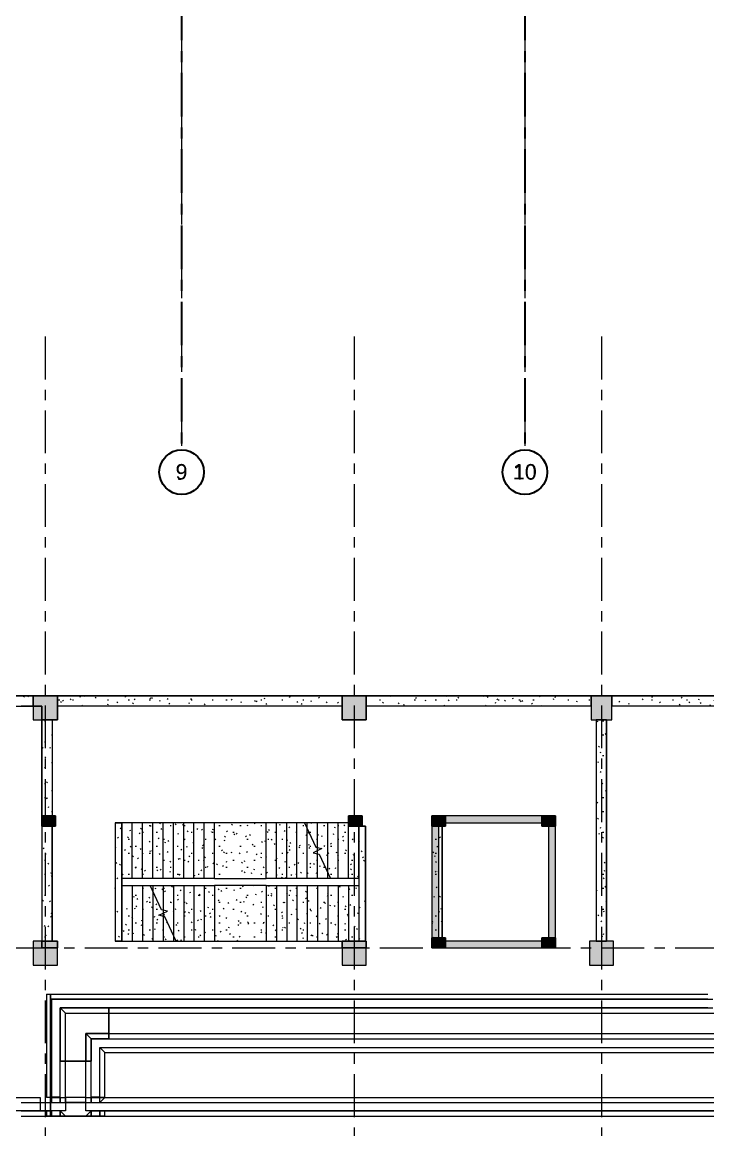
# Model space of a CAD drawing. Header units: millimetres. Extents: x -4000 to 187956, y -58990 to 162485.
# Drawn here: x 63355 to 83328, y -36307 to -4021 of the extents above; entities that cross this region are included whole.
import ezdxf

# ---------------------------------------------------------------- set-up
doc = ezdxf.new("R2010")
doc.units = ezdxf.units.MM
for name, pattern in [('Grid Line', [2222.5, 1270, -317.5, 317.5, -317.5]), ('Grid Line 12_5mm', [2150, 1250, -300, 300, -300]), ('Overhead 1_5mm', [250, 150, -100])]:
    doc.linetypes.add(name, pattern=pattern)
for name, color, linetype, lineweight in [('A-WALL', 113, 'Continuous', 13), ('A-WALL-PATT', 111, 'Continuous', 13), ('S-BEAM', 12, 'Continuous', 9), ('S-COLS', 52, 'Continuous', 9), ('S-GRID', 1, 'Continuous', 30), ('S-GRID-IDEN', 1, 'Continuous', 30), ('S-STRS', 31, 'Continuous', 9), ('S-STRS-MBND', 31, 'Continuous', 9)]:
    doc.layers.add(name, color=color, linetype=linetype, lineweight=lineweight)
doc.styles.add('Arial', font='arial.ttf', dxfattribs={"height": 450})
doc.styles.add('Trebuchet MS_1', font='trebuc.ttf', dxfattribs={"height": 450})
pattern_1 = [(0, (0, 0), (812.8, 203.2), [33.528, -576.072, 33.528, -576.072, -3251.2]), (0, (0, 0), (812.8, 203.2), [-1219.2, 33.528, -1185.672, 33.528, -576.072, -1422.4]), (0, (0, 0), (812.8, 203.2), [-3048, 33.528, -372.872, 33.528, -982.472]), (120, (304.8, 101.6), (-582.37636, 602.30545), [33.528, -576.072, 33.528, -576.072, -3251.2]), (120, (304.8, 101.6), (-582.37636, 602.30545), [-1219.2, 33.528, -1185.672, 33.528, -576.072, -1422.4]), (120, (304.8, 101.6), (-582.37636, 602.30545), [-3048, 33.528, -372.872, 33.528, -982.472]), (240, (406.4, 508), (-230.42364, -805.50545), [33.528, -576.072, 33.528, -576.072, -3251.2]), (240, (406.4, 508), (-230.42364, -805.50545), [-1219.2, 33.528, -1185.672, 33.528, -576.072, -1422.4]), (240, (406.4, 508), (-230.42364, -805.50545), [-3048, 33.528, -372.872, 33.528, -982.472])]

# ---------------------------------------------------------------- blocks, each defined once
blk = doc.blocks.new('CMF2_NHAPHUTRO_S_rvt-1-FFS - TANG 1')
at = {"layer": 'A-WALL-PATT', "transparency": 33554534}
for points in [[(75490, -30806), (75490, -27156), (75290, -27156), (75290, -30806), (75384, -30806)], [(78690, -27356), (78890, -27356), (78890, -27156), (75490, -27156), (75490, -27356)], [(78890, -30806), (78890, -27356), (78690, -27356), (78690, -30806)], [(75384, -31006), (78890, -31006), (78890, -30806), (75290, -30806), (75290, -31006)]]:
    blk.add_hatch(color=7, dxfattribs=at).paths.add_polyline_path(points)
at = {"layer": 'S-BEAM'}
h = blk.add_hatch(dxfattribs=at)
h.set_pattern_fill('FP_2', color=256, style=0, pattern_type=2)
h.set_pattern_definition(pattern_1)
h.paths.add_polyline_path([(62775, -23956), (63680, -23956), (63680, -23656), (57230, -23656), (57230, -23956), (62175, -23956)])
h = blk.add_hatch(dxfattribs=at)
h.set_pattern_fill('FP_2', color=256, style=0, pattern_type=2)
h.set_pattern_definition(pattern_1)
h.paths.add_polyline_path([(72680, -23956), (72680, -23656), (64380, -23656), (64380, -23956), (66314, -23956)])
h = blk.add_hatch(dxfattribs=at)
h.set_pattern_fill('FP_2', color=256, style=0, pattern_type=2)
h.set_pattern_definition(pattern_1)
h.paths.add_polyline_path([(73380, -23956), (79930, -23956), (79930, -23656), (73380, -23656)])
h = blk.add_hatch(dxfattribs=at)
h.set_pattern_fill('FP_2', color=256, style=0, pattern_type=2)
h.set_pattern_definition(pattern_1)
h.paths.add_polyline_path([(87130, -23956), (87130, -23656), (80530, -23656), (80530, -23956), (84454, -23956)])
h = blk.add_hatch(dxfattribs=at)
h.set_pattern_fill('FP_1', color=256, style=0, pattern_type=2)
h.set_pattern_definition(pattern_1)
h.paths.add_polyline_path([(64230, -27156), (64230, -24356), (63930, -24356), (63930, -27156)])
h = blk.add_hatch(dxfattribs=at)
h.set_pattern_fill('FP_1', color=256, style=0, pattern_type=2)
h.set_pattern_definition(pattern_1)
h.paths.add_polyline_path([(80380, -30806), (80380, -24356), (80080, -24356), (80080, -30806)])
h = blk.add_hatch(dxfattribs=at)
h.set_pattern_fill('FP_1', color=256, style=0, pattern_type=2)
h.set_pattern_definition(pattern_1)
h.paths.add_polyline_path([(66260, -30806), (66260, -27356), (66060, -27356), (66060, -30806)])
h = blk.add_hatch(dxfattribs=at)
h.set_pattern_fill('FP_1', color=256, style=0, pattern_type=2)
h.set_pattern_definition(pattern_1)
h.paths.add_polyline_path([(64230, -30806), (64230, -27456), (63930, -27456), (63930, -30806)])
h = blk.add_hatch(dxfattribs=at)
h.set_pattern_fill('FP_1', color=256, style=0, pattern_type=2)
h.set_pattern_definition(pattern_1)
h.paths.add_polyline_path([(64230, -30806), (64230, -27456), (63930, -27456), (63930, -30806)])
h = blk.add_hatch(dxfattribs=at)
h.set_pattern_fill('FP_1', color=256, style=0, pattern_type=2)
h.set_pattern_definition(pattern_1)
h.paths.add_polyline_path([(73360, -30806), (73360, -27458), (73160, -27458), (73160, -30806)])
h = blk.add_hatch(dxfattribs=at)
h.set_pattern_fill('FP_2', color=256, style=0, pattern_type=2)
h.set_pattern_definition(pattern_1)
h.paths.add_polyline_path([(75290, -30706), (75590, -30706), (75590, -27456), (75290, -27456)])
at = {"layer": 'S-COLS', "lineweight": 5, "transparency": 33554534}
for points in [[(64380, -24356), (64380, -23656), (63680, -23656), (63680, -24356)], [(73380, -24356), (73380, -23656), (72680, -23656), (72680, -24356)], [(80530, -24356), (80530, -23656), (79930, -23656), (79930, -24356)], [(64330, -27456), (64330, -27156), (63930, -27156), (63930, -27456)], [(73260, -27456), (73260, -27156), (72860, -27156), (72860, -27456)], [(75290, -27456), (75690, -27456), (75690, -27156), (75290, -27156), (75290, -27281)], [(78890, -27456), (78890, -27156), (78490, -27156), (78490, -27456)], [(64380, -31506), (64380, -30806), (63680, -30806), (63680, -31506)], [(73380, -31506), (73380, -30806), (72680, -30806), (72680, -31506)], [(75290, -31006), (75690, -31006), (75690, -30706), (75290, -30706)], [(78890, -31006), (78890, -30706), (78490, -30706), (78490, -31006)], [(80580, -31506), (80580, -30806), (79880, -30806), (79880, -31506)]]:
    blk.add_hatch(color=256, dxfattribs=at).paths.add_polyline_path(points)
at = {"layer": 'S-STRS'}
h = blk.add_hatch(dxfattribs=at)
h.set_pattern_fill('FP_4', color=256, style=0, pattern_type=2)
h.set_pattern_definition(pattern_1)
h.paths.add_polyline_path([(66260, -28981), (66560, -28981), (66560, -27356), (66260, -27356)])
h = blk.add_hatch(dxfattribs=at)
h.set_pattern_fill('FP_4', color=256, style=0, pattern_type=2)
h.set_pattern_definition(pattern_1)
h.paths.add_polyline_path([(66860, -28981), (66860, -27356), (66560, -27356), (66560, -28981)])
h = blk.add_hatch(dxfattribs=at)
h.set_pattern_fill('FP_5', color=256, style=0, pattern_type=2)
h.set_pattern_definition(pattern_1)
h.paths.add_polyline_path([(67160, -28981), (67160, -27356), (66860, -27356), (66860, -28981)])
h = blk.add_hatch(dxfattribs=at)
h.set_pattern_fill('FP_4', color=256, style=0, pattern_type=2)
h.set_pattern_definition(pattern_1)
h.paths.add_polyline_path([(67460, -28981), (67460, -27356), (67160, -27356), (67160, -28981)])
h = blk.add_hatch(dxfattribs=at)
h.set_pattern_fill('FP_1', color=256, style=0, pattern_type=2)
h.set_pattern_definition(pattern_1)
h.paths.add_polyline_path([(67760, -28981), (67760, -27356), (67460, -27356), (67460, -28981)])
h = blk.add_hatch(dxfattribs=at)
h.set_pattern_fill('FP_1', color=256, style=0, pattern_type=2)
h.set_pattern_definition(pattern_1)
h.paths.add_polyline_path([(68060, -28981), (68060, -27356), (67760, -27356), (67760, -28981)])
h = blk.add_hatch(dxfattribs=at)
h.set_pattern_fill('FP_2', color=256, style=0, pattern_type=2)
h.set_pattern_definition(pattern_1)
h.paths.add_polyline_path([(68360, -28981), (68360, -27356), (68060, -27356), (68060, -28981)])
h = blk.add_hatch(dxfattribs=at)
h.set_pattern_fill('FP_1', color=256, style=0, pattern_type=2)
h.set_pattern_definition(pattern_1)
h.paths.add_polyline_path([(68660, -28981), (68660, -27356), (68360, -27356), (68360, -28981)])
h = blk.add_hatch(dxfattribs=at)
h.set_pattern_fill('FP_1', color=256, style=0, pattern_type=2)
h.set_pattern_definition(pattern_1)
h.paths.add_polyline_path([(68960, -28981), (68960, -27356), (68660, -27356), (68660, -28981)])
h = blk.add_hatch(dxfattribs=at)
h.set_pattern_fill('FP_1', color=256, style=0, pattern_type=2)
h.set_pattern_definition(pattern_1)
h.paths.add_polyline_path([(70460, -28981), (70460, -27356), (68960, -27356), (68960, -28981)])
h = blk.add_hatch(dxfattribs=at)
h.set_pattern_fill('FP_1', color=256, style=0, pattern_type=2)
h.set_pattern_definition(pattern_1)
h.paths.add_polyline_path([(70760, -28981), (70760, -27356), (70460, -27356), (70460, -28981)])
h = blk.add_hatch(dxfattribs=at)
h.set_pattern_fill('FP_1', color=256, style=0, pattern_type=2)
h.set_pattern_definition(pattern_1)
h.paths.add_polyline_path([(71060, -28981), (71060, -27356), (70760, -27356), (70760, -28981), (70849, -28981)])
h = blk.add_hatch(dxfattribs=at)
h.set_pattern_fill('FP_1', color=256, style=0, pattern_type=2)
h.set_pattern_definition(pattern_1)
h.paths.add_polyline_path([(71360, -28981), (71360, -27356), (71060, -27356), (71060, -28981)])
h = blk.add_hatch(dxfattribs=at)
h.set_pattern_fill('FP_1', color=256, style=0, pattern_type=2)
h.set_pattern_definition(pattern_1)
h.paths.add_polyline_path([(71660, -28981), (71660, -27356), (71360, -27356), (71360, -28981)])
h = blk.add_hatch(dxfattribs=at)
h.set_pattern_fill('FP_1', color=256, style=0, pattern_type=2)
h.set_pattern_definition(pattern_1)
h.paths.add_polyline_path([(71960, -28981), (71960, -27356), (71660, -27356), (71660, -28981)])
h = blk.add_hatch(dxfattribs=at)
h.set_pattern_fill('FP_1', color=256, style=0, pattern_type=2)
h.set_pattern_definition(pattern_1)
h.paths.add_polyline_path([(71960, -28259), (71960, -28168), (71833, -28228)])
h.paths.add_polyline_path([(71960, -28078), (71960, -27356), (71660, -27356), (71660, -27525), (71913, -28067)])
h = blk.add_hatch(dxfattribs=at)
h.set_pattern_fill('FP_1', color=256, style=0, pattern_type=2)
h.set_pattern_definition(pattern_1)
h.paths.add_polyline_path([(72260, -28981), (72260, -27356), (71960, -27356), (71960, -28981)])
h = blk.add_hatch(dxfattribs=at)
h.set_pattern_fill('FP_1', color=256, style=0, pattern_type=2)
h.set_pattern_definition(pattern_1)
h.paths.add_polyline_path([(72260, -28812), (72260, -27356), (71960, -27356), (71960, -28078), (72088, -28109), (71960, -28168), (71960, -28259), (72008, -28270)])
h = blk.add_hatch(dxfattribs=at)
h.set_pattern_fill('FP_1', color=256, style=0, pattern_type=2)
h.set_pattern_definition(pattern_1)
h.paths.add_polyline_path([(72560, -28981), (72560, -27356), (72260, -27356), (72260, -28981)])
h = blk.add_hatch(dxfattribs=at)
h.set_pattern_fill('FP_1', color=256, style=0, pattern_type=2)
h.set_pattern_definition(pattern_1)
h.paths.add_polyline_path([(72560, -28981), (72560, -27356), (72260, -27356), (72260, -28812), (72339, -28981)])
h = blk.add_hatch(dxfattribs=at)
h.set_pattern_fill('FP_1', color=256, style=0, pattern_type=2)
h.set_pattern_definition(pattern_1)
h.paths.add_polyline_path([(72860, -28981), (72860, -27356), (72560, -27356), (72560, -28981)])
h = blk.add_hatch(dxfattribs=at)
h.set_pattern_fill('FP_1', color=256, style=0, pattern_type=2)
h.set_pattern_definition(pattern_1)
h.paths.add_polyline_path([(72860, -28981), (72860, -27356), (72560, -27356), (72560, -28981)])
h = blk.add_hatch(dxfattribs=at)
h.set_pattern_fill('FP_1', color=256, style=0, pattern_type=2)
h.set_pattern_definition(pattern_1)
h.paths.add_polyline_path([(73160, -28981), (73160, -27356), (72860, -27356), (72860, -28981)])
h = blk.add_hatch(dxfattribs=at)
h.set_pattern_fill('FP_1', color=256, style=0, pattern_type=2)
h.set_pattern_definition(pattern_1)
h.paths.add_polyline_path([(73160, -28981), (73160, -27356), (72860, -27356), (72860, -28981)])
h = blk.add_hatch(dxfattribs=at)
h.set_pattern_fill('FP_1', color=256, style=0, pattern_type=2)
h.set_pattern_definition(pattern_1)
h.paths.add_polyline_path([(66314, -30806), (66560, -30806), (66560, -29181), (66260, -29181), (66260, -30806)])
h = blk.add_hatch(dxfattribs=at)
h.set_pattern_fill('FP_1', color=256, style=0, pattern_type=2)
h.set_pattern_definition(pattern_1)
h.paths.add_polyline_path([(66314, -30806), (66560, -30806), (66560, -29181), (66260, -29181), (66260, -30806)])
h = blk.add_hatch(dxfattribs=at)
h.set_pattern_fill('FP_1', color=256, style=0, pattern_type=2)
h.set_pattern_definition(pattern_1)
h.paths.add_polyline_path([(66560, -30806), (66860, -30806), (66860, -29181), (66560, -29181)])
h = blk.add_hatch(dxfattribs=at)
h.set_pattern_fill('FP_1', color=256, style=0, pattern_type=2)
h.set_pattern_definition(pattern_1)
h.paths.add_polyline_path([(66560, -30806), (66860, -30806), (66860, -29181), (66560, -29181)])
h = blk.add_hatch(dxfattribs=at)
h.set_pattern_fill('FP_2', color=256, style=0, pattern_type=2)
h.set_pattern_definition(pattern_1)
h.paths.add_polyline_path([(67160, -30806), (67160, -29181), (66860, -29181), (66860, -30806)])
h = blk.add_hatch(dxfattribs=at)
h.set_pattern_fill('FP_2', color=256, style=0, pattern_type=2)
h.set_pattern_definition(pattern_1)
h.paths.add_polyline_path([(67160, -30806), (67160, -29350), (67081, -29181), (66860, -29181), (66860, -30806)])
h = blk.add_hatch(dxfattribs=at)
h.set_pattern_fill('FP_1', color=256, style=0, pattern_type=2)
h.set_pattern_definition(pattern_1)
h.paths.add_polyline_path([(67160, -30806), (67460, -30806), (67460, -29181), (67160, -29181)])
h = blk.add_hatch(dxfattribs=at)
h.set_pattern_fill('FP_1', color=256, style=0, pattern_type=2)
h.set_pattern_definition(pattern_1)
h.paths.add_polyline_path([(67160, -30806), (67460, -30806), (67460, -30084), (67333, -30053), (67460, -29994), (67460, -29903), (67413, -29892), (67160, -29350)])
h = blk.add_hatch(dxfattribs=at)
h.set_pattern_fill('FP_1', color=256, style=0, pattern_type=2)
h.set_pattern_definition(pattern_1)
h.paths.add_polyline_path([(67460, -30806), (67760, -30806), (67760, -29181), (67460, -29181)])
h = blk.add_hatch(dxfattribs=at)
h.set_pattern_fill('FP_4', color=256, style=0, pattern_type=2)
h.set_pattern_definition(pattern_1)
h.paths.add_polyline_path([(67760, -30806), (68060, -30806), (68060, -29181), (67760, -29181)])
h = blk.add_hatch(dxfattribs=at)
h.set_pattern_fill('FP_5', color=256, style=0, pattern_type=2)
h.set_pattern_definition(pattern_1)
h.paths.add_polyline_path([(68360, -30806), (68360, -29181), (68060, -29181), (68060, -30806)])
h = blk.add_hatch(dxfattribs=at)
h.set_pattern_fill('FP_4', color=256, style=0, pattern_type=2)
h.set_pattern_definition(pattern_1)
h.paths.add_polyline_path([(68360, -30806), (68660, -30806), (68660, -29181), (68360, -29181)])
h = blk.add_hatch(dxfattribs=at)
h.set_pattern_fill('FP_4', color=256, style=0, pattern_type=2)
h.set_pattern_definition(pattern_1)
h.paths.add_polyline_path([(68660, -30806), (68960, -30806), (68960, -29181), (68660, -29181)])
h = blk.add_hatch(dxfattribs=at)
h.set_pattern_fill('FP_1', color=256, style=0, pattern_type=2)
h.set_pattern_definition(pattern_1)
h.paths.add_polyline_path([(70460, -30806), (70460, -29181), (68960, -29181), (68960, -30806)])
h = blk.add_hatch(dxfattribs=at)
h.set_pattern_fill('FP_1', color=256, style=0, pattern_type=2)
h.set_pattern_definition(pattern_1)
h.paths.add_polyline_path([(70460, -30806), (70760, -30806), (70760, -29181), (70460, -29181)])
h = blk.add_hatch(dxfattribs=at)
h.set_pattern_fill('FP_2', color=256, style=0, pattern_type=2)
h.set_pattern_definition(pattern_1)
h.paths.add_polyline_path([(70849, -30806), (71060, -30806), (71060, -29181), (70760, -29181), (70760, -30806)])
h = blk.add_hatch(dxfattribs=at)
h.set_pattern_fill('FP_1', color=256, style=0, pattern_type=2)
h.set_pattern_definition(pattern_1)
h.paths.add_polyline_path([(71360, -30806), (71360, -29181), (71060, -29181), (71060, -30806)])
h = blk.add_hatch(dxfattribs=at)
h.set_pattern_fill('FP_1', color=256, style=0, pattern_type=2)
h.set_pattern_definition(pattern_1)
h.paths.add_polyline_path([(71360, -30806), (71660, -30806), (71660, -29181), (71360, -29181)])
h = blk.add_hatch(dxfattribs=at)
h.set_pattern_fill('FP_1', color=256, style=0, pattern_type=2)
h.set_pattern_definition(pattern_1)
h.paths.add_polyline_path([(71660, -30806), (71960, -30806), (71960, -29181), (71660, -29181)])
h = blk.add_hatch(dxfattribs=at)
h.set_pattern_fill('FP_4', color=256, style=0, pattern_type=2)
h.set_pattern_definition(pattern_1)
h.paths.add_polyline_path([(71960, -30806), (72260, -30806), (72260, -29181), (71960, -29181)])
h = blk.add_hatch(dxfattribs=at)
h.set_pattern_fill('FP_5', color=256, style=0, pattern_type=2)
h.set_pattern_definition(pattern_1)
h.paths.add_polyline_path([(72560, -30806), (72560, -29181), (72260, -29181), (72260, -30806)])
h = blk.add_hatch(dxfattribs=at)
h.set_pattern_fill('FP_4', color=256, style=0, pattern_type=2)
h.set_pattern_definition(pattern_1)
h.paths.add_polyline_path([(72560, -30806), (72860, -30806), (72860, -29181), (72560, -29181)])
h = blk.add_hatch(dxfattribs=at)
h.set_pattern_fill('FP_4', color=256, style=0, pattern_type=2)
h.set_pattern_definition(pattern_1)
h.paths.add_polyline_path([(72860, -30806), (73160, -30806), (73160, -29181), (72860, -29181)])
h = blk.add_hatch(dxfattribs=at)
h.set_pattern_fill('FP_1', color=256, style=0, pattern_type=2)
h.set_pattern_definition(pattern_1)
h.paths.add_polyline_path([(67460, -30806), (67760, -30806), (67760, -30637), (67508, -30096), (67460, -30084)])
h.paths.add_polyline_path([(67460, -29994), (67588, -29934), (67460, -29903)])
at = {"layer": 'A-WALL', "color": 50, "lineweight": 15}
for p, q in [((75290, -27156), (75290, -30806)), ((75490, -27156), (75290, -27156)), ((78890, -27156), (75490, -27156)), ((75490, -30806), (75490, -27356)), ((75490, -27356), (78690, -27356)), ((78690, -27356), (78690, -30806)), ((78890, -27356), (78890, -27156)), ((78890, -30806), (78890, -27356)), ((75290, -30806), (75290, -31006)), ((78690, -30806), (75490, -30806)), ((78890, -31006), (78890, -30806)), ((75290, -31006), (78890, -31006))]:
    blk.add_line(p, q, dxfattribs=at)
at = {"layer": 'S-BEAM', "color": 250}
for p, q in [((63680, -23656), (57230, -23656)), ((63680, -23956), (63680, -23656)), ((64380, -23956), (64380, -23656)), ((64380, -23656), (72680, -23656)), ((72680, -23956), (72680, -23656)), ((73380, -23956), (73380, -23656)), ((73380, -23656), (79930, -23656)), ((79930, -23656), (79930, -23956)), ((80530, -23956), (80530, -23656)), ((80530, -23656), (87130, -23656)), ((62775, -23956), (63680, -23956)), ((72680, -23956), (64380, -23956)), ((79930, -23956), (73380, -23956)), ((87130, -23956), (80530, -23956)), ((64230, -24356), (63930, -24356)), ((63930, -27156), (63930, -24356)), ((64230, -24356), (64230, -27156)), ((80380, -24356), (80080, -24356)), ((80080, -24356), (80080, -30806)), ((80380, -30806), (80380, -24356)), ((64230, -27156), (63930, -27156)), ((66060, -27356), (66260, -27356)), ((66060, -27356), (66060, -30806)), ((66260, -29181), (66260, -27356)), ((64230, -27456), (63930, -27456)), ((63930, -27456), (63930, -30806)), ((64230, -30806), (64230, -27456)), ((73360, -27458), (73160, -27458)), ((73360, -30806), (73360, -27458)), ((75490, -27456), (75290, -27456)), ((75290, -27456), (75290, -30706)), ((75590, -27456), (75490, -27456)), ((75590, -30706), (75590, -27456)), ((73160, -28981), (73160, -30806)), ((63930, -30806), (64230, -30806)), ((66260, -30806), (66060, -30806)), ((73160, -30806), (73360, -30806)), ((75290, -30706), (75490, -30706)), ((75490, -30706), (75590, -30706)), ((80080, -30806), (80380, -30806)), ((64064, -32352), (83328, -32352)), ((64064, -32352), (64064, -35357)), ((64214, -32502), (83478, -32502)), ((64214, -35507), (64214, -32502)), ((64464, -32752), (83478, -32752)), ((65877, -32752), (64464, -32752)), ((64464, -35507), (64464, -32752)), ((64464, -32752), (64464, -34302)), ((65877, -32752), (65877, -33652)), ((65877, -32902), (124028, -32902)), ((65877, -33502), (124028, -33502)), ((65364, -33652), (124278, -33652)), ((65877, -33652), (65364, -33652)), ((65364, -35507), (65364, -33652)), ((65364, -33652), (65364, -34302)), ((65614, -33902), (124278, -33902)), ((65614, -35507), (65614, -33902)), ((65764, -34052), (124278, -34052)), ((65764, -35357), (65764, -34052)), ((65364, -34302), (64464, -34302)), ((64614, -35357), (64614, -34302)), ((65214, -35362), (65214, -34302)), ((62775, -35362), (63880, -35362)), ((63880, -35362), (63880, -35757)), ((63880, -35507), (64180, -35507)), ((64064, -35357), (64214, -35357)), ((64069, -35362), (64064, -35357)), ((64180, -35362), (64069, -35362)), ((64180, -35362), (64214, -35362)), ((64180, -35757), (64180, -35362)), ((64214, -35507), (64464, -35507)), ((64464, -35362), (64614, -35362)), ((64614, -35357), (65214, -35357)), ((64614, -35357), (64614, -35507)), ((64614, -35507), (65214, -35507)), ((64614, -35507), (64614, -35757)), ((65214, -35507), (65214, -35357)), ((65214, -35362), (65364, -35362)), ((65214, -35757), (65214, -35507)), ((65364, -35507), (65614, -35507)), ((65614, -35357), (65764, -35357)), ((65614, -35362), (131428, -35362)), ((65764, -35357), (65759, -35362)), ((63880, -35757), (62775, -35757)), ((64064, -35757), (63880, -35757)), ((64214, -35757), (64064, -35757)), ((64064, -35757), (64064, -35907)), ((64464, -35757), (64214, -35757)), ((64214, -35907), (64214, -35757)), ((64464, -35907), (64464, -35757)), ((64614, -35757), (64464, -35757)), ((64464, -35757), (64464, -35907)), ((65364, -35757), (65214, -35757)), ((65364, -35757), (65614, -35757)), ((65364, -35907), (65364, -35757)), ((65364, -35757), (65364, -35907)), ((65614, -35907), (65614, -35757)), ((65614, -35757), (65764, -35757)), ((131428, -35757), (65764, -35757)), ((65764, -35907), (65764, -35757)), ((63325, -35907), (64064, -35907)), ((64214, -35907), (64064, -35907)), ((64464, -35907), (64214, -35907)), ((65364, -35907), (64464, -35907)), ((65614, -35907), (65364, -35907)), ((65764, -35907), (65614, -35907)), ((65764, -35907), (131178, -35907))]:
    blk.add_line(p, q, dxfattribs=at)
at = {"layer": 'S-BEAM', "color": 252}
for p, q in [((63680, -23656), (57230, -23656)), ((63680, -23656), (63680, -23956)), ((72680, -23656), (64380, -23656)), ((79930, -23656), (73380, -23656)), ((87130, -23656), (80530, -23656)), ((63680, -23956), (63325, -23956)), ((72680, -23956), (64380, -23956)), ((79930, -23956), (73380, -23956)), ((87130, -23956), (80530, -23956)), ((63930, -24356), (64230, -24356)), ((63930, -24356), (63930, -27156)), ((64230, -24356), (64230, -27156)), ((80080, -24356), (80080, -30806)), ((80380, -24356), (80380, -30806)), ((66260, -27356), (66060, -27356)), ((66060, -27356), (66060, -30806)), ((63930, -27456), (63930, -30806)), ((63930, -27456), (63930, -30806)), ((64230, -30806), (64230, -27456)), ((64230, -27456), (64230, -30806)), ((73160, -27458), (73160, -28981)), ((73160, -27458), (73360, -27458)), ((73360, -27458), (73360, -30806)), ((75590, -27456), (75590, -30706)), ((66260, -28981), (66260, -29181)), ((73160, -28981), (73160, -29181)), ((66260, -30806), (66260, -29181)), ((66060, -30806), (66260, -30806)), ((64180, -32357), (64069, -32357)), ((64069, -35357), (64069, -32357)), ((64180, -32468), (64180, -32357)), ((64180, -32357), (64180, -32468)), ((64180, -35362), (64180, -32468)), ((64180, -32468), (64180, -35362)), ((83328, -32502), (64214, -32502)), ((64214, -32502), (64214, -35357)), ((83328, -32502), (83478, -32502)), ((64614, -32902), (65877, -32902)), ((64614, -32902), (65877, -32902)), ((64614, -34302), (64614, -32902)), ((64614, -34302), (64614, -32902)), ((83328, -32752), (65877, -32752)), ((65877, -32902), (65877, -32752)), ((65877, -33502), (65877, -32902)), ((65214, -33502), (65877, -33502)), ((65877, -33502), (65214, -33502)), ((65214, -34302), (65214, -33502)), ((65214, -33502), (65214, -34302)), ((65877, -33652), (65877, -33502)), ((65877, -33652), (124028, -33652)), ((65614, -33902), (124278, -33902)), ((65614, -35357), (65614, -33902)), ((64464, -35357), (64464, -34302)), ((64464, -34302), (64614, -34302)), ((64614, -34302), (65214, -34302)), ((65214, -34302), (65364, -34302)), ((65364, -35357), (65364, -34302)), ((63325, -35507), (64214, -35507)), ((63325, -35507), (63880, -35507)), ((63880, -35362), (63880, -35507)), ((63880, -35507), (63880, -35757)), ((64069, -35362), (64069, -35357)), ((64180, -35507), (64180, -35473)), ((64214, -35507), (64180, -35473)), ((64180, -35507), (64214, -35507)), ((64180, -35507), (64180, -35757)), ((64214, -35357), (64214, -35507)), ((64464, -35357), (64214, -35357)), ((64214, -35362), (64464, -35362)), ((64214, -35507), (64464, -35507)), ((64464, -35507), (64464, -35357)), ((64464, -35357), (64464, -35362)), ((64464, -35507), (64614, -35507)), ((64464, -35507), (64614, -35507)), ((64614, -35362), (64614, -35357)), ((64614, -35507), (64614, -35357)), ((64614, -35362), (64614, -35757)), ((65214, -35507), (64614, -35507)), ((65214, -35357), (65214, -35362)), ((65214, -35757), (65214, -35362)), ((65214, -35507), (65214, -35362)), ((65214, -35507), (65364, -35507)), ((65214, -35507), (65364, -35507)), ((65364, -35362), (65364, -35357)), ((65364, -35357), (65364, -35507)), ((65614, -35357), (65364, -35357)), ((65364, -35362), (65614, -35362)), ((65364, -35507), (65614, -35507)), ((65614, -35507), (65614, -35357)), ((65759, -35362), (65614, -35507)), ((65614, -35507), (131428, -35507)), ((65614, -35507), (131428, -35507)), ((63325, -35757), (64064, -35757)), ((64180, -35757), (64064, -35757)), ((64064, -35757), (64069, -35757)), ((64069, -35757), (64180, -35757)), ((64069, -35907), (64069, -35757)), ((64614, -35757), (64180, -35757)), ((64180, -35907), (64180, -35757)), ((64180, -35757), (64180, -35907)), ((64214, -35757), (64214, -35907)), ((64614, -35907), (64464, -35757)), ((64464, -35757), (64614, -35907)), ((65764, -35757), (65214, -35757)), ((65214, -35907), (65364, -35757)), ((65214, -35907), (65364, -35757)), ((65614, -35907), (65614, -35757)), ((65764, -35757), (65759, -35757)), ((65764, -35757), (131178, -35757)), ((64064, -35907), (64464, -35907)), ((64064, -35907), (64069, -35907)), ((64069, -35907), (64180, -35907)), ((64180, -35907), (64214, -35907)), ((64614, -35907), (64464, -35907)), ((64464, -35907), (64614, -35907)), ((64614, -35907), (65214, -35907)), ((65364, -35907), (65214, -35907)), ((65214, -35907), (65364, -35907)), ((65364, -35907), (65764, -35907)), ((65614, -35907), (65764, -35907))]:
    blk.add_line(p, q, dxfattribs=at)
at = {"layer": 'S-BEAM', "color": 37}
for p, q in [((64380, -23656), (64380, -23956)), ((72680, -23656), (72680, -23956)), ((73380, -23656), (73380, -23956)), ((79930, -23956), (79930, -23656)), ((80530, -23656), (80530, -23956)), ((80080, -24356), (80380, -24356)), ((63930, -27156), (64230, -27156)), ((64230, -27456), (63930, -27456)), ((63930, -27456), (64230, -27456)), ((75290, -27456), (75290, -30706)), ((75490, -27456), (75590, -27456)), ((63930, -30806), (64230, -30806)), ((64230, -30806), (63930, -30806)), ((73360, -30806), (73160, -30806)), ((75590, -30706), (75490, -30706)), ((80380, -30806), (80080, -30806))]:
    blk.add_line(p, q, dxfattribs=at)
at = {"layer": 'S-BEAM', "color": 253}
for p, q in [((66260, -27356), (66260, -28981)), ((63930, -27456), (63930, -30806)), ((64230, -27456), (64230, -30806)), ((73160, -27458), (73160, -28981)), ((66260, -29181), (66260, -30806)), ((73160, -29181), (73160, -30806)), ((64069, -32357), (64064, -32352)), ((64069, -32357), (64064, -32352)), ((64214, -32502), (64180, -32468)), ((64180, -32468), (64214, -32502)), ((64214, -32502), (83328, -32502)), ((64214, -32502), (83328, -32502)), ((64214, -35357), (64214, -32502)), ((64214, -35357), (64214, -32502)), ((65877, -32752), (64464, -32752)), ((64464, -32752), (64614, -32902)), ((64614, -32902), (64464, -32752)), ((65877, -32752), (64464, -32752)), ((64614, -32902), (64464, -32752)), ((64464, -34302), (64464, -32752)), ((64464, -32752), (64464, -34302)), ((64464, -32752), (64614, -32902)), ((65214, -33502), (65364, -33652)), ((65364, -33652), (65214, -33502)), ((65364, -33652), (65214, -33502)), ((65214, -33502), (65364, -33652)), ((65364, -33652), (65877, -33652)), ((65364, -33652), (65877, -33652)), ((65364, -34302), (65364, -33652)), ((65364, -34302), (65364, -33652)), ((65764, -34052), (65614, -33902)), ((65614, -33902), (124278, -33902)), ((65614, -33902), (124278, -33902)), ((65614, -33902), (65764, -34052)), ((65614, -35357), (65614, -33902)), ((65614, -35357), (65614, -33902)), ((64180, -35473), (64180, -35362)), ((64464, -35362), (64464, -35357)), ((64464, -35362), (64464, -35507)), ((64614, -35507), (65214, -35507)), ((64614, -35507), (65214, -35507)), ((65364, -35362), (65364, -35357)), ((65364, -35507), (65364, -35362)), ((64064, -35757), (64214, -35757)), ((64180, -35757), (64214, -35757)), ((64214, -35757), (64214, -35907)), ((64214, -35907), (64214, -35757)), ((64464, -35907), (64464, -35757)), ((64464, -35757), (64464, -35907)), ((65364, -35907), (65364, -35757)), ((65364, -35907), (65364, -35757)), ((65614, -35757), (65764, -35757)), ((65759, -35757), (65614, -35757)), ((65614, -35757), (65614, -35907)), ((65614, -35907), (65614, -35757)), ((64214, -35907), (64614, -35907)), ((64464, -35907), (64614, -35907)), ((64614, -35907), (65214, -35907)), ((65214, -35907), (65364, -35907)), ((65364, -35907), (65614, -35907))]:
    blk.add_line(p, q, dxfattribs=at)
at = {"layer": 'S-BEAM', "color": 251}
blk.add_line((63930, -27456), (64230, -27456), dxfattribs=at)
at = {"layer": 'S-BEAM', "color": 59}
for p, q in [((75290, -27456), (75490, -27456)), ((75490, -30706), (75290, -30706))]:
    blk.add_line(p, q, dxfattribs=at)
at = {"layer": 'S-BEAM', "color": 8}
blk.add_line((64230, -30806), (63930, -30806), dxfattribs=at)
at = {"layer": 'S-BEAM', "color": 254}
for p, q in [((64214, -35362), (64214, -35357)), ((64214, -35362), (64214, -35357)), ((64214, -35507), (64214, -35362)), ((64214, -35507), (64214, -35362)), ((64464, -35507), (64464, -35362)), ((65364, -35507), (65364, -35362)), ((65614, -35362), (65614, -35357)), ((65614, -35362), (65614, -35357)), ((65614, -35507), (65614, -35362)), ((65614, -35507), (65614, -35362)), ((65214, -35907), (65364, -35907))]:
    blk.add_line(p, q, dxfattribs=at)
at = {"layer": 'S-COLS', "color": 250}
for p, q in [((64380, -23656), (63680, -23656)), ((63680, -23656), (63680, -24356)), ((63680, -23656), (64380, -23656)), ((64380, -24356), (64380, -23656)), ((73380, -23656), (72680, -23656)), ((72680, -23656), (72680, -24356)), ((72680, -23656), (73380, -23656)), ((73380, -24356), (73380, -23656)), ((80530, -23656), (79930, -23656)), ((79930, -23656), (79930, -24356)), ((79930, -23656), (80530, -23656)), ((80530, -23659), (79930, -23659)), ((79930, -23659), (79930, -24356)), ((79930, -23659), (80530, -23659)), ((80530, -24356), (80530, -23656)), ((80530, -24356), (80530, -23659)), ((63930, -23956), (63680, -23956)), ((63680, -23956), (63680, -24356)), ((63680, -23956), (63930, -23956)), ((63930, -24356), (63930, -23956)), ((63930, -23956), (63930, -24356)), ((64380, -23956), (64380, -24356)), ((72680, -24356), (72680, -23956)), ((73380, -23956), (73380, -24356)), ((63680, -24356), (64380, -24356)), ((63680, -24356), (63930, -24356)), ((64380, -24356), (64230, -24356)), ((72680, -24356), (73380, -24356)), ((73380, -24356), (72680, -24356)), ((79930, -24356), (80530, -24356)), ((79930, -24356), (80530, -24356)), ((64330, -27156), (63930, -27156)), ((63930, -27156), (63930, -27456)), ((63930, -27456), (63930, -27156)), ((64230, -27156), (64330, -27156)), ((64330, -27456), (64330, -27156)), ((64330, -27156), (64330, -27456)), ((73260, -27156), (72860, -27156)), ((72860, -27156), (72860, -27456)), ((72860, -27356), (72860, -27156)), ((72860, -27156), (73260, -27156)), ((73260, -27456), (73260, -27156)), ((73260, -27156), (73260, -27456)), ((75690, -27156), (75290, -27156)), ((75290, -27156), (75290, -27456)), ((75290, -27456), (75290, -27156)), ((75290, -27156), (75690, -27156)), ((75690, -27456), (75690, -27156)), ((75690, -27156), (75690, -27356)), ((75690, -27356), (75690, -27456)), ((78890, -27156), (78490, -27156)), ((78490, -27156), (78490, -27456)), ((78490, -27356), (78490, -27156)), ((78490, -27156), (78890, -27156)), ((78490, -27456), (78490, -27356)), ((78890, -27456), (78890, -27156)), ((78890, -27156), (78890, -27456)), ((63930, -27456), (64330, -27456)), ((64330, -27456), (64230, -27456)), ((72860, -27456), (73260, -27456)), ((73260, -27456), (73160, -27456)), ((75290, -27456), (75690, -27456)), ((75690, -27456), (75590, -27456)), ((78490, -27456), (78890, -27456)), ((78690, -27456), (78490, -27456)), ((78890, -27456), (78690, -27456)), ((64380, -30806), (63680, -30806)), ((63680, -30806), (63680, -31506)), ((63930, -30806), (63680, -30806)), ((63680, -30806), (63680, -31506)), ((63930, -31006), (63930, -30806)), ((63930, -30806), (63930, -31006)), ((64230, -30806), (64380, -30806)), ((64380, -31506), (64380, -30806)), ((64380, -30806), (64380, -31006)), ((73380, -30806), (72680, -30806)), ((72680, -30806), (72680, -31506)), ((72680, -31006), (72680, -30806)), ((73360, -30806), (73380, -30806)), ((73380, -31506), (73380, -30806)), ((73380, -30806), (73380, -31006)), ((75690, -30706), (75290, -30706)), ((75290, -30706), (75290, -31006)), ((75290, -31006), (75290, -30706)), ((75590, -30706), (75690, -30706)), ((75690, -31006), (75690, -30706)), ((75690, -30706), (75690, -30806)), ((75690, -30806), (75690, -31006)), ((78890, -30706), (78490, -30706)), ((78490, -30706), (78490, -31006)), ((78490, -30806), (78490, -30706)), ((78490, -30706), (78690, -30706)), ((78490, -31006), (78490, -30806)), ((78690, -30706), (78890, -30706)), ((78890, -31006), (78890, -30706)), ((78890, -30706), (78890, -31006)), ((80580, -30806), (79880, -30806)), ((79880, -30806), (79880, -31506)), ((80580, -30806), (79880, -30806)), ((79880, -30806), (79880, -31506)), ((80580, -31506), (80580, -30806)), ((80580, -31506), (80580, -30806)), ((64380, -31006), (63930, -31006)), ((63930, -31006), (64380, -31006)), ((64380, -31506), (64380, -31006)), ((73380, -31006), (72680, -31006)), ((72680, -31006), (72680, -31506)), ((72680, -31006), (73380, -31006)), ((73380, -31506), (73380, -31006)), ((75290, -31006), (75690, -31006)), ((75690, -31006), (75290, -31006)), ((78490, -31006), (78890, -31006)), ((78890, -31006), (78490, -31006)), ((63680, -31506), (64380, -31506)), ((63680, -31506), (64380, -31506)), ((72680, -31506), (73380, -31506)), ((72680, -31506), (73380, -31506)), ((79880, -31506), (80580, -31506)), ((79880, -31506), (80580, -31506))]:
    blk.add_line(p, q, dxfattribs=at)
at = {"layer": 'S-COLS', "color": 252}
for p, q in [((63680, -23956), (63680, -23656)), ((64230, -24356), (63930, -24356)), ((72680, -30806), (73160, -30806))]:
    blk.add_line(p, q, dxfattribs=at)
at = {"layer": 'S-COLS', "color": 37}
for p, q in [((64380, -23656), (64380, -23956)), ((72680, -23956), (72680, -23656)), ((73380, -23656), (73380, -23956)), ((79930, -23659), (79930, -23656)), ((80530, -23656), (80530, -23659)), ((63930, -27156), (64230, -27156)), ((75590, -27456), (75490, -27456)), ((73160, -30806), (73360, -30806)), ((75490, -30706), (75590, -30706))]:
    blk.add_line(p, q, dxfattribs=at)
at = {"layer": 'S-COLS', "color": 8}
for p, q in [((72860, -27456), (72860, -27356)), ((63930, -30806), (64230, -30806))]:
    blk.add_line(p, q, dxfattribs=at)
at = {"layer": 'S-COLS', "color": 251}
for p, q in [((64230, -27456), (63930, -27456)), ((73160, -27456), (72860, -27456))]:
    blk.add_line(p, q, dxfattribs=at)
at = {"layer": 'S-COLS', "color": 59}
for p, q in [((75490, -27456), (75290, -27456)), ((75290, -30706), (75490, -30706))]:
    blk.add_line(p, q, dxfattribs=at)
at = {"layer": 'S-GRID', "linetype": 'Grid Line 12_5mm', "lineweight": 9}
for p, q in [((64030, -13185), (64030, -57690)), ((73030, -13185), (73030, -57690)), ((80230, -13185), (80230, -57690)), ((47977, -23656), (186656, -23656)), ((47977, -31006), (186656, -31006))]:
    blk.add_line(p, q, dxfattribs=at)
at = {"layer": 'S-STRS', "color": 250}
for p, q in [((66260, -28981), (66260, -27356)), ((66560, -27356), (66260, -27356)), ((66860, -27356), (66560, -27356)), ((66560, -28981), (66560, -27356)), ((67160, -27356), (66860, -27356)), ((66860, -28981), (66860, -27356)), ((67460, -27356), (67160, -27356)), ((67160, -28981), (67160, -27356)), ((67760, -27356), (67460, -27356)), ((67460, -28981), (67460, -27356)), ((68060, -27356), (67760, -27356)), ((67760, -28981), (67760, -27356)), ((68360, -27356), (68060, -27356)), ((68060, -28981), (68060, -27356)), ((68660, -27356), (68360, -27356)), ((68360, -28981), (68360, -27356)), ((68960, -27356), (68660, -27356)), ((68660, -28981), (68660, -27356)), ((70460, -27356), (68960, -27356)), ((68960, -28981), (68960, -27356)), ((70460, -28981), (70460, -27356)), ((70760, -27356), (70460, -27356)), ((71060, -27356), (70760, -27356)), ((70760, -28981), (70760, -27356)), ((71360, -27356), (71060, -27356)), ((71060, -28981), (71060, -27356)), ((71581, -27356), (71360, -27356)), ((71360, -28981), (71360, -27356)), ((71660, -27356), (71581, -27356)), ((71960, -27356), (71660, -27356)), ((71660, -27525), (71660, -27356)), ((72260, -27356), (71960, -27356)), ((71960, -28078), (71960, -27356)), ((72560, -27356), (72260, -27356)), ((72260, -28812), (72260, -27356)), ((72860, -27356), (72560, -27356)), ((72560, -28981), (72560, -27356)), ((73160, -27356), (72860, -27356)), ((72860, -27456), (72860, -27356)), ((73160, -27456), (73160, -27356)), ((71660, -28981), (71660, -27525)), ((72860, -28981), (72860, -27456)), ((73160, -28981), (73160, -27456)), ((71960, -28168), (71960, -28078)), ((71960, -28259), (71960, -28168)), ((71960, -28981), (71960, -28259)), ((66560, -28981), (66260, -28981)), ((66860, -28981), (66560, -28981)), ((67160, -28981), (66860, -28981)), ((67460, -28981), (67160, -28981)), ((67760, -28981), (67460, -28981)), ((68060, -28981), (67760, -28981)), ((68360, -28981), (68060, -28981)), ((68660, -28981), (68360, -28981)), ((68960, -28981), (68660, -28981)), ((68960, -28981), (70460, -28981)), ((70760, -28981), (70460, -28981)), ((71060, -28981), (70760, -28981)), ((71360, -28981), (71060, -28981)), ((71660, -28981), (71360, -28981)), ((71960, -28981), (71660, -28981)), ((72260, -28981), (71960, -28981)), ((72260, -28981), (72260, -28812)), ((72339, -28981), (72260, -28981)), ((72560, -28981), (72339, -28981)), ((72860, -28981), (72560, -28981)), ((73160, -28981), (72860, -28981)), ((66260, -29181), (66260, -30806)), ((66260, -29181), (66560, -29181)), ((66560, -29181), (66860, -29181)), ((66560, -29181), (66560, -30806)), ((66860, -29181), (67081, -29181)), ((66860, -29181), (66860, -30806)), ((67081, -29181), (67160, -29181)), ((67160, -29181), (67460, -29181)), ((67160, -29181), (67160, -29350)), ((67160, -29350), (67160, -30806)), ((67460, -29181), (67760, -29181)), ((67460, -29181), (67460, -29903)), ((67760, -29181), (68060, -29181)), ((67760, -29181), (67760, -30637)), ((68060, -29181), (68360, -29181)), ((68060, -29181), (68060, -30806)), ((68360, -29181), (68660, -29181)), ((68360, -29181), (68360, -30806)), ((68660, -29181), (68960, -29181)), ((68660, -29181), (68660, -30806)), ((70460, -29181), (68960, -29181)), ((68960, -29181), (68960, -30806)), ((70460, -29181), (70460, -30806)), ((70460, -29181), (70760, -29181)), ((70760, -29181), (71060, -29181)), ((70760, -29181), (70760, -30806)), ((71060, -29181), (71360, -29181)), ((71060, -29181), (71060, -30806)), ((71360, -29181), (71660, -29181)), ((71360, -29181), (71360, -30806)), ((71660, -29181), (71960, -29181)), ((71660, -29181), (71660, -30806)), ((71960, -29181), (72260, -29181)), ((71960, -29181), (71960, -30806)), ((72260, -29181), (72560, -29181)), ((72260, -29181), (72260, -30806)), ((72560, -29181), (72860, -29181)), ((72560, -29181), (72560, -30806)), ((72860, -29181), (73160, -29181)), ((72860, -29181), (72860, -30806)), ((73160, -29181), (73160, -30806)), ((67460, -29903), (67460, -29994)), ((67460, -29994), (67460, -30084)), ((67460, -30084), (67460, -30806)), ((67760, -30637), (67760, -30806)), ((66260, -30806), (66560, -30806)), ((66560, -30806), (66860, -30806)), ((66860, -30806), (67160, -30806)), ((67160, -30806), (67460, -30806)), ((67460, -30806), (67760, -30806)), ((67760, -30806), (67839, -30806)), ((67839, -30806), (68060, -30806)), ((68060, -30806), (68360, -30806)), ((68360, -30806), (68660, -30806)), ((68660, -30806), (68960, -30806)), ((68960, -30806), (70460, -30806)), ((70460, -30806), (70760, -30806)), ((70760, -30806), (71060, -30806)), ((71060, -30806), (71360, -30806)), ((71360, -30806), (71660, -30806)), ((71660, -30806), (71960, -30806)), ((71960, -30806), (72260, -30806)), ((72260, -30806), (72560, -30806)), ((72560, -30806), (72680, -30806)), ((72680, -30806), (72860, -30806)), ((72860, -30806), (73160, -30806))]:
    blk.add_line(p, q, dxfattribs=at)
at = {"layer": 'S-STRS', "color": 250, "linetype": 'Overhead 1_5mm'}
for p, q in [((66560, -28981), (66560, -27356)), ((66860, -28981), (66860, -27356)), ((67160, -28981), (67160, -27356)), ((67460, -28981), (67460, -27356)), ((67760, -28981), (67760, -27356)), ((68060, -28981), (68060, -27356)), ((68360, -28981), (68360, -27356)), ((68660, -28981), (68660, -27356)), ((68960, -28981), (68960, -27356)), ((70460, -28981), (70460, -27356)), ((70760, -28981), (70760, -27356)), ((71060, -28981), (71060, -27356)), ((71360, -28981), (71360, -27356)), ((71660, -27525), (71660, -27356)), ((71960, -28078), (71960, -27356)), ((72260, -28812), (72260, -27356)), ((72560, -28981), (72560, -27356)), ((72860, -27456), (72860, -27356)), ((73160, -27456), (73160, -27356)), ((71660, -28981), (71660, -27525)), ((72860, -28981), (72860, -27456)), ((73160, -28981), (73160, -27456)), ((71960, -28168), (71960, -28078)), ((71960, -28259), (71960, -28168)), ((71960, -28981), (71960, -28259)), ((72260, -28981), (72260, -28812)), ((66260, -29181), (66260, -30806)), ((66560, -29181), (66560, -30806)), ((66860, -29181), (66860, -30806)), ((67160, -29181), (67160, -29350)), ((67160, -29350), (67160, -30806)), ((67460, -29181), (67460, -29903)), ((67760, -29181), (67760, -30637)), ((68060, -29181), (68060, -30806)), ((68360, -29181), (68360, -30806)), ((68660, -29181), (68660, -30806)), ((68960, -29181), (68960, -30806)), ((70460, -29181), (70460, -30806)), ((70760, -29181), (70760, -30806)), ((71060, -29181), (71060, -30806)), ((71360, -29181), (71360, -30806)), ((71660, -29181), (71660, -30806)), ((71960, -29181), (71960, -30806)), ((72260, -29181), (72260, -30806)), ((72560, -29181), (72560, -30806)), ((72860, -29181), (72860, -30806)), ((67460, -29903), (67460, -29994)), ((67460, -29994), (67460, -30084)), ((67460, -30084), (67460, -30806)), ((67760, -30637), (67760, -30806))]:
    blk.add_line(p, q, dxfattribs=at)
at = {"layer": 'S-STRS', "color": 252}
for p, q in [((71660, -27356), (71581, -27356)), ((71960, -27356), (71660, -27356)), ((72260, -27356), (71960, -27356)), ((72560, -27356), (72260, -27356)), ((72860, -27356), (72560, -27356)), ((73160, -27458), (73160, -27456)), ((72560, -28981), (72339, -28981)), ((72860, -28981), (72560, -28981)), ((73160, -28981), (72860, -28981)), ((66260, -29181), (66560, -29181)), ((66560, -29181), (66860, -29181)), ((66860, -29181), (67081, -29181)), ((66260, -30806), (66560, -30806)), ((66560, -30806), (66860, -30806)), ((66860, -30806), (67160, -30806)), ((67160, -30806), (67460, -30806)), ((67460, -30806), (67760, -30806)), ((67760, -30806), (67839, -30806))]:
    blk.add_line(p, q, dxfattribs=at)
at = {"layer": 'S-STRS', "color": 253, "linetype": 'Overhead 1_5mm'}
for p, q in [((71660, -27525), (71660, -27356)), ((71960, -28078), (71960, -27356)), ((72260, -28812), (72260, -27356)), ((72560, -28981), (72560, -27356)), ((72860, -28981), (72860, -27456)), ((73160, -28981), (73160, -27458)), ((71960, -28259), (71960, -28168)), ((66260, -29181), (66260, -30806)), ((66560, -29181), (66560, -30806)), ((66860, -29181), (66860, -30806)), ((67160, -29350), (67160, -30806)), ((67460, -29903), (67460, -29994)), ((67460, -30084), (67460, -30806)), ((67760, -30637), (67760, -30806))]:
    blk.add_line(p, q, dxfattribs=at)
at = {"layer": 'S-STRS', "color": 253}
for p, q in [((71660, -27525), (71660, -27356)), ((71960, -28078), (71960, -27356)), ((72260, -28812), (72260, -27356)), ((72560, -28981), (72560, -27356)), ((72860, -28981), (72860, -27456)), ((73160, -28981), (73160, -27458)), ((71960, -28259), (71960, -28168)), ((66260, -29181), (66260, -30806)), ((66560, -29181), (66560, -30806)), ((66860, -29181), (66860, -30806)), ((67160, -29350), (67160, -30806)), ((67460, -29903), (67460, -29994)), ((67460, -30084), (67460, -30806)), ((67760, -30637), (67760, -30806))]:
    blk.add_line(p, q, dxfattribs=at)
at = {"layer": 'S-STRS', "color": 37}
for p, q in [((73160, -27356), (72860, -27356)), ((73160, -27456), (73160, -27356))]:
    blk.add_line(p, q, dxfattribs=at)
at = {"layer": 'S-STRS', "color": 251, "linetype": 'Overhead 1_5mm'}
blk.add_line((72860, -27456), (72860, -27356), dxfattribs=at)
at = {"layer": 'S-STRS', "color": 251}
blk.add_line((72860, -27456), (72860, -27356), dxfattribs=at)
at = {"layer": 'S-STRS', "color": 37, "linetype": 'Overhead 1_5mm'}
blk.add_line((73160, -27456), (73160, -27356), dxfattribs=at)
at = {"layer": 'S-STRS', "color": 252, "linetype": 'Overhead 1_5mm'}
blk.add_line((73160, -27458), (73160, -27456), dxfattribs=at)
at = {"layer": 'S-STRS-MBND', "color": 250, "linetype": 'Overhead 1_5mm'}
for p, q in [((66260, -28981), (66260, -27356)), ((68960, -27356), (66260, -27356)), ((66560, -28981), (66560, -27356)), ((66560, -28981), (66560, -27356)), ((66860, -28981), (66860, -27356)), ((66860, -28981), (66860, -27356)), ((67160, -28981), (67160, -27356)), ((67160, -28981), (67160, -27356)), ((67460, -28981), (67460, -27356)), ((67460, -28981), (67460, -27356)), ((67760, -28981), (67760, -27356)), ((67760, -28981), (67760, -27356)), ((68060, -28981), (68060, -27356)), ((68060, -28981), (68060, -27356)), ((68360, -28981), (68360, -27356)), ((68360, -28981), (68360, -27356)), ((68660, -28981), (68660, -27356)), ((68660, -28981), (68660, -27356)), ((70460, -27356), (68960, -27356)), ((68960, -28981), (68960, -27356)), ((68960, -28981), (68960, -27356)), ((70460, -28981), (70460, -27356)), ((71581, -27356), (70460, -27356)), ((70460, -28981), (70460, -27356)), ((70760, -28981), (70760, -27356)), ((70760, -28981), (70760, -27356)), ((71060, -28981), (71060, -27356)), ((71060, -28981), (71060, -27356)), ((71360, -28981), (71360, -27356)), ((71360, -28981), (71360, -27356)), ((71660, -28981), (71660, -27525)), ((71660, -28981), (71660, -27525)), ((71960, -28168), (71960, -28078)), ((71960, -28168), (71960, -28078)), ((71960, -28981), (71960, -28259)), ((71960, -28981), (71960, -28259)), ((68960, -28981), (66260, -28981)), ((68960, -28981), (70460, -28981)), ((72339, -28981), (70460, -28981)), ((72260, -28981), (72260, -28812)), ((72260, -28981), (72260, -28812)), ((67081, -29181), (68960, -29181)), ((67160, -29181), (67160, -29350)), ((67160, -29181), (67160, -29350)), ((67460, -29181), (67460, -29903)), ((67460, -29181), (67460, -29903)), ((67760, -29181), (67760, -30637)), ((67760, -29181), (67760, -30637)), ((68060, -29181), (68060, -30806)), ((68060, -29181), (68060, -30806)), ((68360, -29181), (68360, -30806)), ((68360, -29181), (68360, -30806)), ((68660, -29181), (68660, -30806)), ((68660, -29181), (68660, -30806)), ((70460, -29181), (68960, -29181)), ((68960, -29181), (68960, -30806)), ((68960, -29181), (68960, -30806)), ((70460, -29181), (70460, -30806)), ((70460, -29181), (73160, -29181)), ((70460, -29181), (70460, -30806)), ((70760, -29181), (70760, -30806)), ((70760, -29181), (70760, -30806)), ((71060, -29181), (71060, -30806)), ((71060, -29181), (71060, -30806)), ((71360, -29181), (71360, -30806)), ((71360, -29181), (71360, -30806)), ((71660, -29181), (71660, -30806)), ((71660, -29181), (71660, -30806)), ((71960, -29181), (71960, -30806)), ((71960, -29181), (71960, -30806)), ((72260, -29181), (72260, -30806)), ((72260, -29181), (72260, -30806)), ((72560, -29181), (72560, -30806)), ((72560, -29181), (72560, -30806)), ((72860, -29181), (72860, -30806)), ((72860, -29181), (72860, -30806)), ((73160, -29181), (73160, -30806)), ((67460, -29994), (67460, -30084)), ((67460, -29994), (67460, -30084)), ((67839, -30806), (68960, -30806)), ((68960, -30806), (70460, -30806)), ((70460, -30806), (73160, -30806))]:
    blk.add_line(p, q, dxfattribs=at)
at = {"layer": 'S-STRS-MBND', "color": 250}
for p, q in [((71581, -27356), (71913, -28067)), ((71913, -28067), (72088, -28109)), ((72088, -28109), (71833, -28228)), ((71833, -28228), (72008, -28270)), ((72008, -28270), (72339, -28981)), ((67413, -29892), (67081, -29181)), ((67333, -30053), (67588, -29934)), ((67588, -29934), (67413, -29892)), ((67508, -30096), (67333, -30053)), ((67839, -30806), (67508, -30096))]:
    blk.add_line(p, q, dxfattribs=at)
blk = doc.blocks.new('Grid - M_Grid Head - Circle-4774-FFS - TANG 1')
at = {"layer": 'S-GRID-IDEN', "color": 250, "lineweight": 9}
blk.add_circle((0, 0), 6.5, dxfattribs=at)
blk = doc.blocks.new('CMF2_NHAXUONG_A_rvt-1-FFS - TANG 1')
at = {"layer": 'S-GRID', "linetype": 'Grid Line 12_5mm', "lineweight": 9}
for p, q in [((68000, 161185), (68000, -16487)), ((78000, 161185), (78000, -16487))]:
    blk.add_line(p, q, dxfattribs=at)
at = {"layer": 'S-GRID-IDEN', "lineweight": 9, "char_height": 450, "attachment_point": 1, "style": 'Trebuchet MS_1', "bg_fill": 3, "box_fill_scale": 1.25, "bg_fill_color": 256, "bg_fill_true_color": 13158600, "bg_fill_transparency": 0}
for s, insert, width in [('9', (67832, -16907), 400.84), ('10', (77666, -16907), 801.69)]:
    blk.add_mtext(s, dxfattribs=dict(at, insert=insert, width=width))
at = {"layer": 'S-GRID-IDEN', "color": 10, "lineweight": 5, "xscale": 99.99999999999993, "yscale": 99.99999999999993, "zscale": 99.99999999999993, "rotation": 180}
for p in [(68000, -17137), (78000, -17137)]:
    blk.add_blockref('Grid - M_Grid Head - Circle-4774-FFS - TANG 1', p, dxfattribs=at)
blk = doc.blocks.new('Grid - M_Grid Head - Circle 2-61448-FFS - TANG 1')
at = {"layer": 'S-GRID-IDEN'}
blk.add_circle((0, 0), 6.5, dxfattribs=at)

msp = doc.modelspace()

# ---------------------------------------------------------------- block references
at = {"lineweight": 5}
msp.add_blockref('CMF2_NHAPHUTRO_S_rvt-1-FFS - TANG 1', (0, 0), dxfattribs=at)

# ---------------------------------------------------------------- next in the draw order: block references
msp.add_blockref('CMF2_NHAXUONG_A_rvt-1-FFS - TANG 1', (0, 0), dxfattribs=at)

# ---------------------------------------------------------------- next in the draw order: linework, layer by layer
at = {"layer": 'S-GRID', "linetype": 'Grid Line'}
for p, q in [((68000, 161185), (68000, -16487)), ((78000, 161185), (78000, -16487))]:
    msp.add_line(p, q, dxfattribs=at)

# ---------------------------------------------------------------- next in the draw order: block references
at = {"layer": 'S-GRID-IDEN', "xscale": 99.99999999999993, "yscale": 99.99999999999993, "zscale": 99.99999999999993, "rotation": 180}
for p in [(68000, -17137), (78000, -17137)]:
    msp.add_blockref('Grid - M_Grid Head - Circle 2-61448-FFS - TANG 1', p, dxfattribs=at)

# ---------------------------------------------------------------- next in the draw order: texts
at = {"layer": 'S-GRID-IDEN', "char_height": 450, "attachment_point": 1, "style": 'Arial'}
for s, insert, width in [('9', (67822, -16900), 424.89), ('10', (77646, -16900), 849.79)]:
    msp.add_mtext(s, dxfattribs=dict(at, insert=insert, width=width))

doc.saveas('drawing.dxf')
